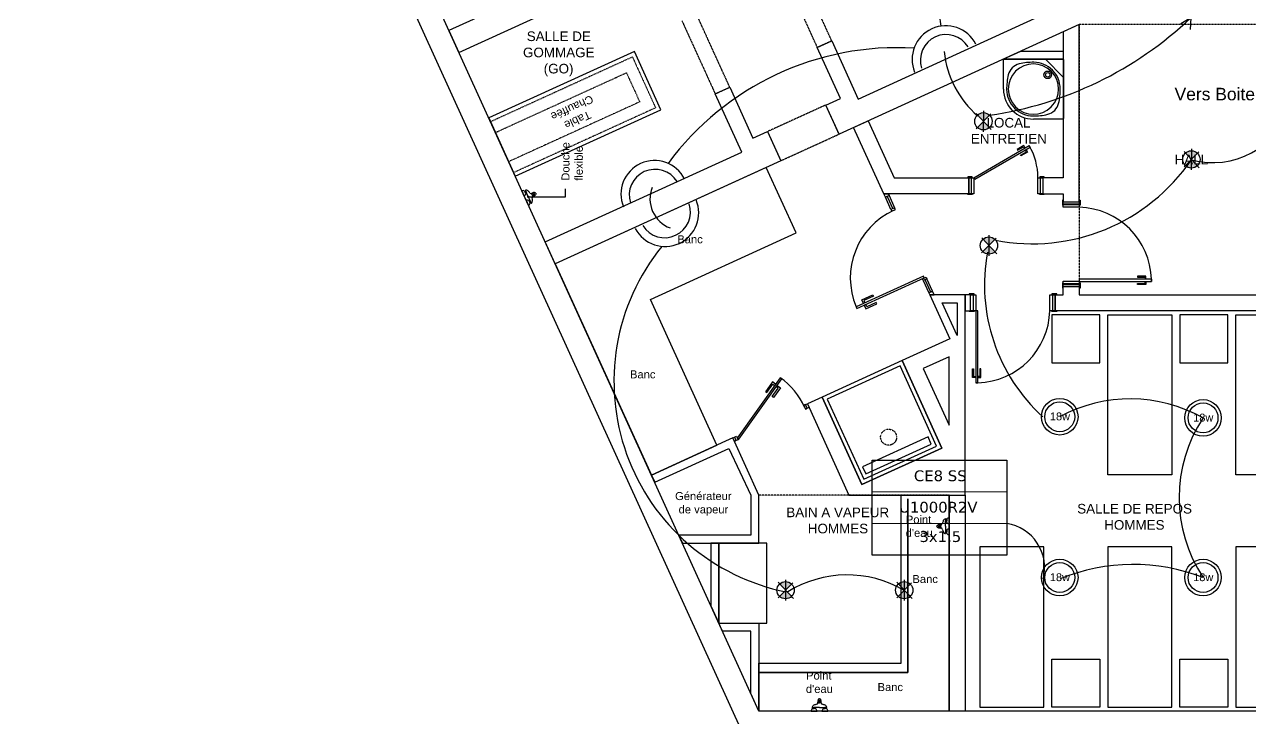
# Model space of a CAD drawing. Header units: millimetres. Extents: x 31778 to 54642, y 18502 to 28743.
# Drawn here: x 35056 to 36589, y 19678 to 20544 of the extents above; entities that cross this region are included whole.
import ezdxf
from ezdxf.enums import TextEntityAlignment as Align

# ---------------------------------------------------------------- set-up
doc = ezdxf.new("R2010")
doc.units = ezdxf.units.MM
for name, pattern in [('ACAD_ISO03W100', [30, 12, -18]), ('CACHE', [0.375, 0.25, -0.125]), ('DASHED2', [0.375, 0.25, -0.125])]:
    doc.linetypes.add(name, pattern=pattern)
for name, color, linetype in [('CIRCUITS ECLAIRAGE', 1, 'Continuous'), ('eclairage vision', 1, 'Continuous'), ('MUR BAS', 7, 'Continuous'), ('Plan Archi', 8, 'Continuous')]:
    doc.layers.add(name, color=color, linetype=linetype)
doc.layers.add('STRUCTURE POUTRES', color=5, linetype='ACAD_ISO03W100', lineweight=20)
doc.styles.get("Standard").update_dxf_attribs({"font": 'arial.ttf'})
doc.styles.add('Verdana', font='verdana.ttf')

# ---------------------------------------------------------------- blocks, each defined once
blk = doc.blocks.new('_DOT')
at = {"color": 0, "linetype": 'ByBlock', "ltscale": 0.3}
blk.add_line((-0.5, 0), (-1, 0), dxfattribs=at)
at = {"color": 0, "linetype": 'ByBlock', "ltscale": 0.3, "const_width": 0.5}
blk.add_lwpolyline([(-0.25, 0, 1), (0.25, 0, 1)], format="xyb", close=True, dxfattribs=at)
blk = doc.blocks.new('18w')
at = {"layer": 'MUR BAS', "color": 1}
for radius in [46.6, 38.1]:
    blk.add_circle((54837.7, -12071.2), radius, dxfattribs=at)
at = {"layer": 'MUR BAS', "color": 1, "insert": (54812.6, -12060.4), "char_height": 20, "attachment_point": 1}
blk.add_mtext_dynamic_manual_height_columns('18w', width=53.485, gutter_width=100, heights=[0], dxfattribs=at)
blk = doc.blocks.new('etanche')
at = {"layer": 'eclairage vision'}
h = blk.add_hatch(color=3, dxfattribs=at)
h.paths.add_polyline_path([(54736.2, -12067.7), (54736.2, -12078.5), (54736.2, -12078.6), (54743.8, -12070.9, 0.196209)])
h.paths.add_polyline_path([(54736.2, -12067.7, 0.190517), (54728.8, -12070.6), (54736.2, -12078.5)])
h.paths.add_polyline_path([(54736.1, -12089.4, 0.192665), (54743.6, -12086.4), (54736.2, -12078.6), (54736.2, -12078.6)])
h.paths.add_polyline_path([(54736.2, -12078.6), (54728.6, -12086.3, 0.194568), (54736.1, -12089.4)])
at = {"layer": 'eclairage vision', "color": 3}
for p, q in [((54745.4, -12069.3), (54727, -12087.9)), ((54727.1, -12068.8), (54746, -12089)), ((54736.2, -12065.5), (54736.1, -12091.6))]:
    blk.add_line(p, q, dxfattribs=at)
blk.add_circle((54736.2, -12078.6), 10.8, dxfattribs=at)
blk = doc.blocks.new('ETIQ ECL')
at = {"color": 6, "linetype": 'ByBlock'}
blk.add_lwpolyline([(-28.09, 19.8), (28.09, 19.8), (28.09, -19.8), (-28.09, -19.8)], close=True, dxfattribs=at)
at = {"layer": 'STRUCTURE POUTRES', "color": 6, "linetype": 'ByBlock'}
for points in [[(-28.09, 19.8), (28.09, 19.8), (28.09, 6.6), (-28.09, 6.6)], [(-28.09, 6.6), (28.09, 6.6), (28.09, -6.6), (-28.09, -6.6)], [(-28.09, -6.6), (28.09, -6.6), (28.09, -19.8), (-28.09, -19.8)]]:
    blk.add_lwpolyline(points, close=True, dxfattribs=at)
at = {"layer": 'STRUCTURE POUTRES', "color": 6, "linetype": 'ByBlock', "style": 'Verdana'}
for tag, p in [('CIRCUIT', (0.33, 10.99)), ('CABLE', (-0.49, -2.08)), ('SECTION', (0.37, -14.32))]:
    blk.add_attdef(tag, text='', height=4.5, dxfattribs=at).set_placement(p, align=Align.CENTER)
blk = doc.blocks.new('FLECHZ')
at = {"color": 6}
for q in [(-13.5, 5), (-3.4, 14)]:
    blk.add_line((0, 0), q, dxfattribs=at)
blk = doc.blocks.new('variateur')
at = {"layer": 'eclairage vision'}
h = blk.add_hatch(color=5, dxfattribs=at)
h.paths.add_polyline_path([(54656.2, -12067.7), (54656.1, -12078.4), (54656.2, -12078.5), (54663.7, -12070.8, 0.196209)])
h.paths.add_polyline_path([(54656.2, -12067.7, 0.190517), (54648.8, -12070.6), (54656.1, -12078.4)])
h.paths.add_polyline_path([(54656.1, -12089.3, 0.192665), (54663.6, -12086.4), (54656.2, -12078.5), (54656.1, -12078.6)])
h.paths.add_polyline_path([(54656.1, -12078.6), (54648.6, -12086.2, 0.194568), (54656.1, -12089.3)])
at = {"layer": 'eclairage vision', "color": 5}
for p, q in [((54647, -12068.7), (54666, -12089)), ((54665.3, -12069.2), (54647, -12087.9)), ((54656.2, -12065.5), (54656.1, -12091.5))]:
    blk.add_line(p, q, dxfattribs=at)
blk.add_circle((54656.1, -12078.5), 10.8, dxfattribs=at)

msp = doc.modelspace()

# ---------------------------------------------------------------- linework, layer by layer
at = {"layer": 'CIRCUITS ECLAIRAGE', "color": 1, "lineweight": 35}
for p, q in [((36160.306, 19735.376), (36160.306, 19952.235)), ((35974.943, 19735.376), (36160.306, 19735.376))]:
    msp.add_line(p, q, dxfattribs=at)
at = {"layer": 'CIRCUITS ECLAIRAGE', "color": 6}
for centre, radius, start, end in [((35371.721, 20426.516), 838.383, 7.947001, 40.356694), ((36197.189, 20886.886), 460.42, 278.210388, 313.466817), ((36146.966, 20159.901), 355.526, 86.588337, 143.581723), ((36325.855, 20522.246), 120.542, 185.587009, 229.708075), ((36541.06, 20476.061), 104.209, 255.377963, 340.334644), ((36315.731, 20511.952), 241.462, 259.07875, 325.511728), ((35876.574, 20326.46), 38.441, 158.064992, 249.825277), ((36060.973, 20098.549), 267.87, 140.940606, 258.699989), ((36478.173, 20218.951), 221.896, 169.314747, 227.793081), ((36438.512, 19890.877), 185.98, 60.744041, 118.326608), ((36680.115, 19953.455), 180.693, 146.519774, 213.480252), ((36275.311, 19865.903), 56.143, 345.811325, 80.884195), ((36442.202, 19629.427), 240.7, 68.759771, 112.289958), ((36084.53, 19716.238), 140.819, 59.551202, 121.835914)]:
    msp.add_arc(centre, radius, start, end, dxfattribs=at)
at = {"layer": 'CIRCUITS ECLAIRAGE', "color": 3}
for centre, radius, start, end in [((36207.742, 20500.796), 42.02, 26.877037, 202.173822), ((36208.302, 20499.568), 32.265, 31.551668, 197.49919), ((35843.888, 20332.534), 42.02, 26.877037, 202.173822), ((35844.448, 20331.306), 32.265, 31.551668, 197.49919), ((35857.087, 20309.158), 42.02, 207.447609, 22.744394), ((35856.515, 20310.381), 32.265, 212.12224, 18.069763)]:
    msp.add_arc(centre, radius, start, end, dxfattribs=at)
at = {"layer": 'Plan Archi'}
for p, q in [((34573.529, 22687.315), (35954.935, 19656.829)), ((35974.229, 19686.829), (34620.043, 22657.494)), ((35832.547, 20648.859), (35586.869, 20536.866)), ((35599.313, 20509.568), (35844.991, 20621.561)), ((36098.423, 20451.349), (36344.098, 20563.34)), ((35586.869, 20536.866), (35599.313, 20509.568)), ((36374.742, 20544.34), (36074.47, 20407.46)), ((36374.742, 20544.34), (36354.742, 20535.223)), ((36354.742, 20535.223), (36354.742, 20353.088)), ((36374.742, 20323.088), (36374.742, 20544.34)), ((36047.041, 20515.846), (36065.24, 20524.142)), ((36065.24, 20524.142), (36098.423, 20451.349)), ((36076.076, 20452.152), (36047.041, 20515.846)), ((36279.742, 20501.034), (36301.679, 20511.034)), ((36301.679, 20511.034), (36354.742, 20511.034)), ((36354.742, 20511.034), (36354.742, 20501.034)), ((36354.742, 20501.034), (36279.742, 20501.034)), ((36279.918, 20463.71), (36279.918, 20500.61)), ((36280.518, 20501.21), (36354.318, 20501.21)), ((36353.894, 20479.538), (36333.246, 20500.185)), ((36354.918, 20500.61), (36354.918, 20426.81)), ((35919.611, 20457.757), (35937.809, 20466.053)), ((35952.794, 20384.963), (35919.611, 20457.757)), ((35937.809, 20466.053), (35966.845, 20402.358)), ((36057.878, 20443.856), (36076.076, 20452.152)), ((36074.47, 20407.46), (36057.878, 20443.856)), ((36354.318, 20426.21), (36317.418, 20426.21)), ((35966.845, 20402.358), (35985.043, 20410.654)), ((35985.043, 20410.654), (36001.635, 20374.258)), ((36092.668, 20415.755), (36110.866, 20424.051)), ((36130.352, 20333.088), (36092.668, 20415.755)), ((36110.866, 20424.051), (36143.215, 20353.088)), ((35707.158, 20272.99), (35952.794, 20384.963)), ((36305.323, 20393.15), (36297.065, 20388.382)), ((36297.065, 20388.382), (36297.675, 20387.326)), ((36297.675, 20387.326), (36305.063, 20391.591)), ((36301.146, 20381.314), (36308.534, 20385.579)), ((36301.756, 20380.257), (36301.146, 20381.314)), ((36310.013, 20385.025), (36301.756, 20380.257)), ((36305.063, 20391.591), (36306.212, 20389.602)), ((36307.081, 20390.104), (36305.323, 20393.15)), ((36308.534, 20385.579), (36307.462, 20387.437)), ((36308.331, 20387.939), (36310.013, 20385.025)), ((36001.635, 20374.258), (35719.56, 20245.673)), ((35983.436, 20365.962), (35719.56, 20245.673)), ((36020.767, 20284.069), (35983.436, 20365.962)), ((36143.215, 20353.088), (36236.852, 20353.088)), ((36240.928, 20354.038), (36235.357, 20354.038)), ((36235.357, 20354.038), (36235.357, 20353.224)), ((36235.357, 20353.224), (36240.928, 20353.224)), ((36236.852, 20333.088), (36236.852, 20353.088)), ((36236.852, 20353.088), (36242.967, 20353.088)), ((36236.852, 20353.088), (36236.852, 20333.088)), ((36236.987, 20353.088), (36240.792, 20353.088)), ((36239.705, 20353.088), (36239.705, 20333.088)), ((36240.113, 20333.088), (36240.113, 20353.088)), ((36240.113, 20353.088), (36242.967, 20353.088)), ((36240.928, 20353.224), (36240.928, 20354.038)), ((36242.967, 20353.088), (36242.967, 20333.088)), ((36322.967, 20333.088), (36322.967, 20353.088)), ((36322.967, 20353.088), (36325.82, 20353.088)), ((36330.848, 20354.038), (36325.277, 20354.038)), ((36325.277, 20354.038), (36325.277, 20353.224)), ((36325.277, 20353.224), (36330.848, 20353.224)), ((36325.82, 20353.088), (36325.82, 20333.088)), ((36326.228, 20333.088), (36326.228, 20353.088)), ((36326.228, 20353.088), (36329.082, 20353.088)), ((36329.082, 20353.088), (36329.082, 20333.088)), ((36354.742, 20353.088), (36329.082, 20353.088)), ((36329.082, 20353.088), (36329.082, 20333.088)), ((36330.848, 20353.224), (36330.848, 20354.038)), ((35680.94, 20330.215), (35677.986, 20336.699)), ((35678.015, 20336.635), (35680.94, 20330.215)), ((35681.339, 20336.377), (35682.155, 20334.587)), ((35681.383, 20336.282), (35682.588, 20336.831)), ((35682.898, 20332.957), (35682.082, 20334.747)), ((35682.502, 20337.019), (35683.36, 20335.136)), ((35682.854, 20333.052), (35684.06, 20333.601)), ((35686.022, 20329.294), (35683.287, 20335.296)), ((35690.293, 20333.237), (35691.029, 20333.573)), ((35690.402, 20333.124), (35691.094, 20331.605)), ((35692.816, 20334.099), (35693.461, 20332.684)), ((36236.852, 20333.088), (36130.352, 20333.088)), ((36235.357, 20332.138), (36235.357, 20332.952)), ((36235.357, 20332.952), (36240.928, 20332.952)), ((36239.705, 20333.088), (36236.852, 20333.088)), ((36242.967, 20333.088), (36240.113, 20333.088)), ((36240.928, 20332.952), (36240.928, 20332.138)), ((36325.82, 20333.088), (36322.967, 20333.088)), ((36325.277, 20332.138), (36325.277, 20332.952)), ((36325.277, 20332.952), (36330.848, 20332.952)), ((36329.082, 20333.088), (36326.228, 20333.088)), ((36329.082, 20333.088), (36354.742, 20333.088)), ((36330.848, 20332.952), (36330.848, 20332.138)), ((36354.742, 20333.088), (36354.742, 20323.088)), ((35686.308, 20318.435), (35683.383, 20324.855)), ((35683.383, 20324.855), (35686.338, 20318.371)), ((35686.022, 20329.294), (35688.757, 20323.292)), ((35686.737, 20324.533), (35687.552, 20322.743)), ((35686.78, 20324.438), (35687.985, 20324.987)), ((35688.295, 20321.113), (35687.479, 20322.903)), ((35688.252, 20321.208), (35689.457, 20321.757)), ((35689.542, 20321.57), (35688.684, 20323.452)), ((35691.786, 20330.086), (35691.094, 20331.605)), ((35691.8, 20329.93), (35692.537, 20330.265)), ((35692.23, 20332.54), (35692.387, 20332.195)), ((35692.544, 20331.85), (35692.387, 20332.195)), ((35694.106, 20331.268), (35693.461, 20332.684)), ((36240.928, 20332.138), (36235.357, 20332.138)), ((36330.848, 20332.138), (36325.277, 20332.138)), ((36354.59, 20325.075), (36353.673, 20325.075)), ((36353.673, 20325.075), (36353.673, 20318.807)), ((36353.673, 20318.807), (36354.59, 20318.807)), ((36354.59, 20318.807), (36354.59, 20325.075)), ((36354.742, 20323.088), (36374.742, 20323.088)), ((36354.742, 20319.878), (36354.742, 20323.088)), ((36354.742, 20323.088), (36374.742, 20323.088)), ((36374.742, 20319.878), (36354.742, 20319.878)), ((36354.742, 20319.419), (36374.742, 20319.419)), ((36354.742, 20316.208), (36354.742, 20319.419)), ((36374.742, 20323.088), (36374.742, 20319.878)), ((36374.742, 20319.419), (36374.742, 20316.208)), ((36374.895, 20325.075), (36375.812, 20325.075)), ((36374.895, 20318.807), (36374.895, 20325.075)), ((36375.812, 20318.807), (36374.895, 20318.807)), ((36375.812, 20325.075), (36375.812, 20318.807)), ((36374.742, 20316.208), (36354.742, 20316.208)), ((35719.56, 20245.673), (35707.158, 20272.99)), ((35838.784, 20201.111), (36020.767, 20284.069)), ((35719.56, 20245.673), (35839.849, 19981.797)), ((36464.754, 20226.208), (36374.742, 20226.208)), ((36374.742, 20226.208), (36374.742, 20223.566)), ((36458.041, 20230.164), (36447.314, 20230.164)), ((36447.314, 20230.164), (36447.314, 20228.792)), ((36447.314, 20228.792), (36456.912, 20228.792)), ((36456.912, 20228.792), (36456.912, 20226.29)), ((36458.041, 20226.37), (36458.041, 20230.164)), ((36464.754, 20223.566), (36464.754, 20226.208)), ((36464.754, 20226.208), (36464.754, 20223.566)), ((36354.59, 20221.594), (36353.673, 20221.594)), ((36353.673, 20221.594), (36353.673, 20215.326)), ((36353.673, 20215.326), (36354.59, 20215.326)), ((36354.59, 20215.326), (36354.59, 20221.594)), ((36354.742, 20223.887), (36374.742, 20223.887)), ((36354.742, 20220.676), (36354.742, 20223.887)), ((36354.742, 20217.007), (36354.742, 20223.887)), ((36354.742, 20217.16), (36354.742, 20221.441)), ((36374.742, 20220.676), (36354.742, 20220.676)), ((36354.742, 20220.218), (36374.742, 20220.218)), ((36374.742, 20217.007), (36354.742, 20217.007)), ((36354.742, 20207.007), (36354.742, 20217.007)), ((36354.742, 20217.007), (36374.742, 20217.007)), ((36374.742, 20223.887), (36374.742, 20220.676)), ((36374.742, 20223.566), (36464.754, 20223.566)), ((36374.742, 20220.218), (36374.742, 20217.007)), ((36374.742, 20217.007), (36374.742, 20207.007)), ((36374.895, 20221.594), (36375.812, 20221.594)), ((36374.895, 20215.326), (36374.895, 20221.594)), ((36375.812, 20215.326), (36374.895, 20215.326)), ((36375.812, 20221.594), (36375.812, 20215.326)), ((36447.314, 20220.982), (36456.912, 20220.982)), ((36447.314, 20219.61), (36447.314, 20220.982)), ((36458.041, 20219.61), (36447.314, 20219.61)), ((36456.912, 20220.982), (36456.912, 20223.485)), ((36458.041, 20223.404), (36458.041, 20219.61)), ((35921.741, 20019.128), (35838.784, 20201.111)), ((36232.056, 20207.007), (36187.826, 20207.007)), ((36187.826, 20207.007), (36212.957, 20151.879)), ((36203.375, 20197.007), (36222.056, 20197.007)), ((36222.056, 20156.027), (36203.375, 20197.007)), ((36222.056, 20197.007), (36222.056, 20156.027)), ((36231.933, 19956.829), (36232.056, 20207.007)), ((36238.662, 20207.007), (36232.056, 20207.007)), ((36232.056, 20207.007), (36232.056, 20187.007)), ((36243.248, 20208.077), (36236.98, 20208.077)), ((36236.98, 20208.077), (36236.98, 20207.16)), ((36236.98, 20207.16), (36243.248, 20207.16)), ((36238.662, 20187.007), (36238.662, 20207.007)), ((36238.662, 20207.007), (36245.541, 20207.007)), ((36238.662, 20187.007), (36238.662, 20207.007)), ((36238.815, 20207.007), (36243.095, 20207.007)), ((36241.872, 20207.007), (36241.872, 20187.007)), ((36242.331, 20187.007), (36242.331, 20207.007)), ((36242.331, 20207.007), (36245.541, 20207.007)), ((36243.248, 20207.16), (36243.248, 20208.077)), ((36245.541, 20207.007), (36245.541, 20187.007)), ((36337.863, 20187.007), (36337.863, 20207.007)), ((36337.863, 20207.007), (36341.073, 20207.007)), ((36346.73, 20208.077), (36340.462, 20208.077)), ((36340.462, 20208.077), (36340.462, 20207.16)), ((36340.462, 20207.16), (36346.73, 20207.16)), ((36341.073, 20207.007), (36341.073, 20187.007)), ((36341.532, 20187.007), (36341.532, 20207.007)), ((36341.532, 20207.007), (36344.742, 20207.007)), ((36344.742, 20207.007), (36344.742, 20187.007)), ((36344.742, 20187.007), (36344.742, 20207.007)), ((36344.742, 20207.007), (36354.742, 20207.007)), ((36346.73, 20207.16), (36346.73, 20208.077)), ((36374.742, 20207.007), (36655.508, 20207.007)), ((36232.056, 20187.007), (36238.662, 20187.007)), ((36236.98, 20185.938), (36236.98, 20186.855)), ((36236.98, 20186.855), (36243.248, 20186.855)), ((36243.248, 20185.938), (36236.98, 20185.938)), ((36241.872, 20187.007), (36238.662, 20187.007)), ((36245.541, 20187.007), (36242.331, 20187.007)), ((36243.248, 20186.855), (36243.248, 20185.938)), ((36245.221, 20187.007), (36245.221, 20096.996)), ((36247.863, 20187.007), (36245.221, 20187.007)), ((36247.863, 20096.996), (36247.863, 20187.007)), ((36341.073, 20187.007), (36337.863, 20187.007)), ((36340.462, 20185.938), (36340.462, 20186.855)), ((36340.462, 20186.855), (36346.73, 20186.855)), ((36346.73, 20185.938), (36340.462, 20185.938)), ((36400.508, 20182.007), (36340.508, 20182.007)), ((36340.508, 20182.007), (36340.508, 20122.007)), ((36344.742, 20187.007), (36341.532, 20187.007)), ((36655.508, 20187.007), (36344.742, 20187.007)), ((36346.73, 20186.855), (36346.73, 20185.938)), ((36400.508, 20122.007), (36400.508, 20182.007)), ((36560.508, 20182.007), (36500.508, 20182.007)), ((36500.508, 20182.007), (36500.508, 20122.007)), ((36560.508, 20122.007), (36560.508, 20182.007)), ((36212.957, 20151.879), (36153.242, 20124.658)), ((36153.242, 20124.658), (36053.151, 20079.031)), ((36153.242, 20124.658), (36203.016, 20015.468)), ((36203.016, 20015.468), (36153.242, 20124.658)), ((36212.056, 20129.489), (36179.736, 20114.755)), ((36212.056, 20043.855), (36212.056, 20129.489)), ((36340.508, 20122.007), (36400.508, 20122.007)), ((36500.508, 20122.007), (36560.508, 20122.007)), ((36150.766, 20118.034), (36059.774, 20076.556)), ((36196.393, 20017.943), (36150.766, 20118.034)), ((36179.736, 20114.755), (36212.056, 20043.855)), ((36241.265, 20103.709), (36241.265, 20114.436)), ((36241.265, 20114.436), (36242.637, 20114.436)), ((36245.059, 20103.709), (36241.265, 20103.709)), ((36242.637, 20114.436), (36242.637, 20104.838)), ((36242.637, 20104.838), (36245.139, 20104.838)), ((36250.447, 20104.838), (36247.944, 20104.838)), ((36248.025, 20103.709), (36251.819, 20103.709)), ((36250.447, 20114.436), (36250.447, 20104.838)), ((36251.819, 20114.436), (36250.447, 20114.436)), ((36251.819, 20103.709), (36251.819, 20114.436)), ((36245.221, 20096.996), (36247.863, 20096.996)), ((36247.863, 20096.996), (36245.221, 20096.996)), ((36053.151, 20079.031), (36034.952, 20070.735)), ((36102.925, 19969.841), (36053.151, 20079.031)), ((36053.151, 20079.031), (36102.925, 19969.841)), ((36059.774, 20076.556), (36105.401, 19976.465)), ((36032.678, 20069.698), (36034.952, 20070.735)), ((36034.752, 20065.149), (36032.678, 20069.698)), ((36037.026, 20066.186), (36034.752, 20065.149)), ((36034.952, 20070.735), (36086.877, 19956.829)), ((36034.952, 20070.735), (36037.026, 20066.186)), ((35941.686, 20028.22), (35932.587, 20024.072)), ((35941.686, 20028.22), (35943.961, 20029.257)), ((35943.76, 20023.67), (35941.686, 20028.22)), ((35974.229, 19956.829), (35941.686, 20028.22)), ((35943.961, 20029.257), (35946.035, 20024.707)), ((36185.621, 20029.518), (36103.729, 19992.187)), ((36189.769, 20020.419), (36185.621, 20029.518)), ((35932.587, 20024.072), (35839.849, 19981.797)), ((35839.849, 19981.797), (35921.741, 20019.128)), ((35843.997, 19972.698), (35936.735, 20014.972)), ((35936.735, 20014.972), (35964.229, 19956.829)), ((35946.035, 20024.707), (35943.76, 20023.67)), ((36203.016, 20015.468), (36102.925, 19969.841)), ((36102.925, 19969.841), (36203.016, 20015.468)), ((36105.401, 19976.465), (36196.393, 20017.943)), ((36107.877, 19983.088), (36189.769, 20020.419)), ((35839.849, 19981.797), (35843.997, 19972.698)), ((36103.729, 19992.187), (36107.877, 19983.088)), ((35964.229, 19956.829), (35964.229, 19906.692)), ((35974.229, 19896.692), (35974.229, 19956.829)), ((36086.877, 19956.829), (36202.056, 19956.829)), ((36152.056, 19747.007), (36152.056, 19956.829)), ((36152.056, 19956.829), (36212.056, 19956.829)), ((36202.056, 19956.829), (36231.933, 19956.829)), ((36212.056, 19687.007), (36212.056, 19956.829)), ((36212.056, 19956.829), (36232.056, 19956.829)), ((36212.056, 19956.829), (36212.056, 19687.007)), ((36232.056, 19956.829), (36232.056, 19687.007)), ((36198.986, 19919.403), (36198.986, 19917.766)), ((36201.779, 19919.678), (36200.927, 19919.679)), ((36201.724, 19919.522), (36201.724, 19917.766)), ((36207.59, 19926.701), (36207.59, 19924.523)), ((36208.984, 19926.484), (36207.59, 19926.484)), ((36207.59, 19917.766), (36207.59, 19924.708)), ((36208.984, 19922.747), (36207.59, 19922.747)), ((36208.984, 19926.593), (36208.984, 19924.523)), ((36208.984, 19922.638), (36208.984, 19924.708)), ((36212.056, 19920.866), (36212.056, 19928.366)), ((36212.056, 19928.291), (36212.056, 19920.866)), ((35964.229, 19906.692), (35874.086, 19906.692)), ((35874.086, 19906.692), (35878.644, 19896.692)), ((36198.986, 19916.128), (36198.986, 19917.766)), ((36200.228, 19918.165), (36200.228, 19917.766)), ((36200.228, 19917.366), (36200.228, 19917.766)), ((36201.779, 19915.853), (36200.927, 19915.852)), ((36201.724, 19916.009), (36201.724, 19917.766)), ((36207.59, 19917.766), (36207.59, 19910.823)), ((36208.984, 19912.784), (36207.59, 19912.784)), ((36207.59, 19908.831), (36207.59, 19911.008)), ((36208.984, 19909.047), (36207.59, 19909.047)), ((36208.984, 19912.893), (36208.984, 19910.823)), ((36208.984, 19908.938), (36208.984, 19911.008)), ((36212.056, 19907.24), (36212.056, 19914.666)), ((36212.056, 19914.666), (36212.056, 19907.166)), ((35878.644, 19896.692), (35974.229, 19896.692)), ((35924.229, 19896.692), (35914.229, 19896.692)), ((35914.229, 19896.692), (35914.229, 19818.629)), ((35924.229, 19796.692), (35924.229, 19896.692)), ((35984.229, 19896.692), (35924.229, 19896.692)), ((35924.229, 19896.692), (35924.229, 19796.692)), ((35984.229, 19796.692), (35984.229, 19896.692)), ((35914.229, 19818.629), (35924.229, 19796.692)), ((35928.788, 19786.692), (35924.229, 19796.692)), ((35924.229, 19796.692), (35974.229, 19796.692)), ((35924.229, 19796.692), (35984.229, 19796.692)), ((35974.229, 19796.692), (35974.229, 19687.007)), ((35964.229, 19786.692), (35928.788, 19786.692)), ((35964.229, 19708.944), (35964.229, 19786.692)), ((36340.508, 19752.007), (36400.508, 19752.007)), ((36340.508, 19692.007), (36340.508, 19752.007)), ((36400.508, 19752.007), (36400.508, 19692.007)), ((36500.508, 19752.007), (36560.508, 19752.007)), ((36500.508, 19692.007), (36500.508, 19752.007)), ((36560.508, 19752.007), (36560.508, 19692.007)), ((35974.229, 19687.007), (35974.229, 19747.007)), ((35974.229, 19747.007), (36152.056, 19747.007)), ((35974.229, 19687.007), (35964.229, 19708.944)), ((36041.084, 19691.473), (36043.262, 19691.473)), ((36041.192, 19690.079), (36043.262, 19690.079)), ((36041.301, 19690.079), (36041.301, 19691.473)), ((36050.019, 19691.473), (36043.077, 19691.473)), ((36045.147, 19690.079), (36043.077, 19690.079)), ((36045.038, 19690.079), (36045.038, 19691.473)), ((36048.107, 19697.285), (36048.106, 19698.137)), ((36048.263, 19697.339), (36050.019, 19697.339)), ((36048.382, 19700.077), (36050.019, 19700.077)), ((36049.62, 19698.835), (36050.019, 19698.835)), ((36051.657, 19700.077), (36050.019, 19700.077)), ((36050.419, 19698.835), (36050.019, 19698.835)), ((36051.776, 19697.339), (36050.019, 19697.339)), ((36050.019, 19691.473), (36056.962, 19691.473)), ((36051.932, 19697.285), (36051.933, 19698.137)), ((36054.892, 19690.079), (36056.962, 19690.079)), ((36055.001, 19690.079), (36055.001, 19691.473)), ((36058.954, 19691.473), (36056.777, 19691.473)), ((36058.847, 19690.079), (36056.777, 19690.079)), ((36058.738, 19690.079), (36058.738, 19691.473)), ((36400.508, 19692.007), (36340.508, 19692.007)), ((36560.508, 19692.007), (36500.508, 19692.007)), ((36212.056, 19687.007), (35974.229, 19687.007)), ((39211.66, 19687.004), (35974.229, 19686.829)), ((36046.919, 19687.007), (36039.419, 19687.007)), ((36039.494, 19687.007), (36046.919, 19687.007)), ((36060.545, 19687.007), (36053.119, 19687.007)), ((36053.119, 19687.007), (36060.619, 19687.007)), ((36232.056, 19687.007), (36212.056, 19687.007))]:
    msp.add_line(p, q, dxfattribs=at)
at = {"layer": 'Plan Archi', "linetype": 'DASHED2'}
for p, q in [((36065.24, 20524.142), (36023.761, 20615.134)), ((36005.562, 20606.838), (36047.041, 20515.846)), ((35878.174, 20548.768), (35919.653, 20457.776)), ((35937.851, 20466.072), (35896.372, 20557.063)), ((36374.742, 20544.34), (36374.742, 20207.007)), ((36655.508, 20544.34), (36374.742, 20544.34)), ((36047.041, 20515.846), (36065.24, 20524.142)), ((35919.653, 20457.776), (35937.851, 20466.072)), ((36057.878, 20443.856), (35985.043, 20410.654)), ((36074.47, 20407.46), (36057.878, 20443.856)), ((35985.043, 20410.654), (36001.635, 20374.258)), ((36001.635, 20374.258), (36074.47, 20407.46)), ((36374.742, 20207.007), (36655.508, 20207.007)), ((36212.056, 19956.829), (35974.229, 19956.829))]:
    msp.add_line(p, q, dxfattribs=at)
at = {"layer": 'Plan Archi', "linetype": 'ByBlock', "lineweight": -2}
msp.add_line((35732.54, 20329.294), (35732.54, 20339.294), dxfattribs=at)
at = {"layer": 'Plan Archi', "color": 6}
for p, q in [((36034.952, 20070.735), (36086.877, 19956.829)), ((36086.877, 19956.829), (36202.056, 19956.829))]:
    msp.add_line(p, q, dxfattribs=at)
at = {"layer": 'Plan Archi'}
for points in [[(35636.602, 20427.657), (35669.785, 20354.863), (35851.769, 20437.821), (35818.586, 20510.614)], [(36242.967, 20353.088), (36312.249, 20393.088), (36313.499, 20390.923), (36244.217, 20350.923)], [(36135.847, 20333.088), (36136.884, 20330.813), (36132.335, 20328.739), (36130.352, 20333.088)], [(36136.884, 20330.813), (36143.891, 20315.443), (36139.341, 20313.369), (36132.335, 20328.739)], [(36144.928, 20313.168), (36143.891, 20315.443), (36139.341, 20313.369), (36140.378, 20311.094)], [(36179.984, 20230.239), (36095.816, 20191.871), (36096.853, 20189.596), (36181.021, 20227.964)], [(36183.296, 20229.001), (36184.333, 20226.726), (36179.783, 20224.652), (36178.746, 20226.927)], [(36191.339, 20211.356), (36184.333, 20226.726), (36179.783, 20224.652), (36186.789, 20209.282)], [(36193.321, 20207.007), (36191.339, 20211.356), (36186.789, 20209.282), (36187.826, 20207.007)], [(36104.916, 20196.019), (36102.842, 20200.568), (36116.49, 20206.79), (36117.32, 20204.97), (36105.491, 20199.578), (36106.735, 20196.848)], [(36105.953, 20193.744), (36108.027, 20189.194), (36121.675, 20195.416), (36120.846, 20197.236), (36109.017, 20191.844), (36107.772, 20194.573)], [(36490.508, 19982.007), (36410.508, 19982.007), (36410.508, 20182.007), (36490.508, 20182.007)], [(36650.508, 19982.007), (36570.508, 19982.007), (36570.508, 20182.007), (36650.508, 20182.007)], [(35949.308, 20026.567), (36003.015, 20101.878), (36000.98, 20103.33), (35947.272, 20028.019)], [(35995.173, 20095.188), (35991.102, 20098.091), (35982.393, 20085.879), (35984.022, 20084.717), (35991.57, 20095.302), (35994.012, 20093.56)], [(35997.209, 20093.737), (36001.28, 20090.834), (35992.57, 20078.621), (35990.942, 20079.782), (35998.49, 20090.367), (35996.048, 20092.108)], [(36032.477, 20064.112), (36034.752, 20065.149), (36032.678, 20069.698), (36030.403, 20068.661)], [(35948.309, 20025.744), (35946.035, 20024.707), (35943.961, 20029.257), (35946.235, 20030.294)], [(36330.508, 19892.007), (36250.508, 19892.007), (36250.508, 19692.007), (36330.508, 19692.007)], [(36490.508, 19892.007), (36410.508, 19892.007), (36410.508, 19692.007), (36490.508, 19692.007)], [(36650.508, 19892.007), (36570.508, 19892.007), (36570.508, 19692.007), (36650.508, 19692.007)]]:
    msp.add_lwpolyline(points, close=True, dxfattribs=at)
at = {"layer": 'Plan Archi', "linetype": 'ACAD_ISO03W100', "ltscale": 0.009}
for points in [[(35638.676, 20423.107), (35816.11, 20503.991), (35845.145, 20440.297), (35667.711, 20359.413)], [(35644.898, 20409.458), (35808.683, 20484.12), (35825.275, 20447.723), (35661.49, 20373.061)]]:
    msp.add_lwpolyline(points, dxfattribs=at)
at = {"layer": 'Plan Archi'}
for points in [[(35686.308, 20318.435), (35678.015, 20336.635)], [(36134.609, 20329.776), (36141.616, 20314.406)], [(36189.064, 20210.319), (36182.058, 20225.689)]]:
    msp.add_lwpolyline(points, dxfattribs=at)
at = {"layer": 'Plan Archi', "linetype": 'ByBlock', "lineweight": -2}
msp.add_lwpolyline([(35689.022, 20329.294), (35732.54, 20329.294)], dxfattribs=at)
at = {"layer": 'Plan Archi'}
for radius in [4.75, 2.75]:
    msp.add_circle((36335.237, 20481.529), radius, dxfattribs=at)
at = {"layer": 'Plan Archi', "linetype": 'CACHE', "ltscale": 0.5}
msp.add_circle((36136.379, 20029.051), 10, dxfattribs=at)
at = {"layer": 'Plan Archi'}
for centre, radius, start, end in [((36280.518, 20500.61), 0.6, 90, 180), ((36317.418, 20463.71), 31.5, 45, 225), ((36304.054, 20477.074), 18.6, 103.867354, 166.132647), ((36316.733, 20425.716), 71.5, 88.966335, 103.867354), ((36317.418, 20463.71), 33.5, 45, 88.966335), ((36333.671, 20500.61), 0.6, 90, 225), ((36317.418, 20463.71), 33.5, 1.033665, 45), ((36354.318, 20500.61), 0.6, 0, 90), ((36354.318, 20500.61), 0.6, 0, 90), ((36355.412, 20464.395), 71.5, 166.132646, 181.033665), ((36317.418, 20463.71), 31.5, 225, 45), ((36354.318, 20479.962), 0.6, 225, 0), ((36317.418, 20463.71), 37.5, 180.000001, 270), ((36317.418, 20463.71), 33.5, 181.033423, 225), ((36279.424, 20463.024), 71.5, 346.132646, 1.033665), ((36330.783, 20450.345), 18.6, 283.867353, 346.132646), ((36317.418, 20463.71), 33.5, 225, 268.966335), ((36318.104, 20501.703), 71.5, 268.966335, 283.867354), ((36354.318, 20426.81), 0.6, 270, 0), ((36242.967, 20353.088), 80, 0, 30), ((35679.353, 20333.31), 3.654, 57.065412, 111.964218), ((35679.279, 20333.47), 3.654, 297.033652, 351.932458), ((35682.718, 20337.117), 0.238, 105.603514, 204.498935), ((35683.488, 20334.36), 3.1, 44.331819, 105.603514), ((35661.18, 20311.015), 35.389, 40.33677, 46.128577), ((35689.716, 20335.292), 2.078, 221.298799, 281.703962), ((35690.185, 20333.025), 0.238, 24.498935, 101.703962), ((35691.031, 20333.549), 0.28, 107.785464, 199.904239), ((35693.743, 20329.064), 5.514, 88.14554, 120.492316), ((35691.007, 20333.524), 0.0541, 65.813541, 163.99125), ((35690.509, 20331.755), 1.892, 24.514663, 74.026138), ((35693.064, 20334.217), 0.275, 111.779656, 205.425098), ((35684.75, 20321.466), 3.654, 57.065412, 111.964218), ((35684.677, 20321.626), 3.654, 297.033652, 351.932458), ((35689.758, 20321.668), 0.238, 204.498935, 303.394356), ((35688.183, 20324.058), 3.1, 303.394356, 4.666052), ((35692.972, 20328.146), 2.078, 127.293908, 187.699071), ((35655.928, 20322.539), 35.389, 2.869294, 8.661101), ((35691.57, 20329.988), 0.238, 307.293908, 24.498935), ((35692.52, 20330.283), 0.28, 209.093632, 301.212407), ((35692.485, 20330.281), 0.0541, 245.006621, 343.18433), ((35690.823, 20331.066), 1.892, 334.971732, 24.483208), ((35690.915, 20335.272), 5.514, 288.505555, 320.852331), ((35694.358, 20331.378), 0.275, 203.572772, 297.218215), ((36181.021, 20227.964), 92.5, 114.506016, 202.957293), ((36372.299, 20223.753), 92.488, 1.521593, 88.485834), ((36245.407, 20189.451), 92.488, 271.521593, 358.485834), ((35947.272, 20028.019), 92.5, 24.506016, 54.506016), ((36200.295, 19914.175), 5.804, 84.00662, 116.353396), ((36198.697, 19919.407), 0.289, 359.073837, 92.719279), ((36202.219, 19918.164), 1.991, 130.472797, 179.984272), ((36200.936, 19919.655), 0.295, 4.594697, 96.713471), ((36200.97, 19919.641), 0.057, 40.507686, 138.685395), ((36201.974, 19919.522), 0.25, 102.794973, 180), ((36201.435, 19921.898), 2.187, 282.794973, 343.200136), ((36239.363, 19911.1), 37.25, 158.370359, 164.162165), ((36207.806, 19923.724), 3.263, 98.895421, 160.167116), ((36207.34, 19926.701), 0.25, 0, 98.895421), ((36212.226, 19924.523), 3.847, 92.534717, 147.433523), ((36212.226, 19924.708), 3.847, 212.566477, 267.465283), ((36200.295, 19921.356), 5.804, 243.646604, 275.99338), ((36198.697, 19916.124), 0.289, 267.280721, 0.926163), ((36202.219, 19917.367), 1.991, 180.015728, 229.527203), ((36200.936, 19915.876), 0.295, 263.286529, 355.405303), ((36200.97, 19915.89), 0.057, 221.314605, 319.492314), ((36201.974, 19916.009), 0.25, 180, 257.205027), ((36201.435, 19913.633), 2.187, 16.799864, 77.205027), ((36239.363, 19924.431), 37.25, 195.837835, 201.629641), ((36207.806, 19911.807), 3.263, 199.832884, 261.104579), ((36207.34, 19908.831), 0.25, 261.104579, 0), ((36212.226, 19910.823), 3.847, 92.534717, 147.433523), ((36212.226, 19911.008), 3.847, 212.566477, 267.465283), ((36043.262, 19686.837), 3.847, 122.566477, 177.465283), ((36041.084, 19691.723), 0.25, 171.104579, 270), ((36044.061, 19691.257), 3.263, 109.832884, 171.104579), ((36056.685, 19659.7), 37.25, 105.837835, 111.629641), ((36043.077, 19686.837), 3.847, 2.534717, 57.433523), ((36045.886, 19697.629), 2.187, 286.799864, 347.205027), ((36053.61, 19698.768), 5.804, 153.646604, 185.99338), ((36048.13, 19698.128), 0.295, 173.286529, 265.405303), ((36048.263, 19697.089), 0.25, 90, 167.205027), ((36048.144, 19698.094), 0.057, 131.314605, 229.492314), ((36048.377, 19700.367), 0.289, 177.280721, 270.926163), ((36049.621, 19696.844), 1.991, 90.015728, 139.527203), ((36050.418, 19696.844), 1.991, 40.472797, 89.984272), ((36046.429, 19698.768), 5.804, 354.00662, 26.353396), ((36051.661, 19700.367), 0.289, 269.073837, 2.719279), ((36051.776, 19697.089), 0.25, 12.794973, 90), ((36051.908, 19698.128), 0.295, 274.594697, 6.713471), ((36051.895, 19698.094), 0.057, 310.507686, 48.685395), ((36054.152, 19697.629), 2.187, 192.794973, 253.200136), ((36056.962, 19686.837), 3.847, 122.566477, 177.465283), ((36043.354, 19659.7), 37.25, 68.370359, 74.162165), ((36055.978, 19691.257), 3.263, 8.895421, 70.167116), ((36056.777, 19686.837), 3.847, 2.534717, 57.433523), ((36058.954, 19691.723), 0.25, 270, 8.895421)]:
    msp.add_arc(centre, radius, start, end, dxfattribs=at)
for centre, major_axis, start_param, end_param in [((35693.931, 20332.898), (1.544, 0.704), 0, 1.1539229), ((36198.442, 19917.766), (1.786, 0), 3.14159265, 4.29551555), ((36050.019, 19700.621), (0, -1.786), 3.14159265, 4.29551555)]:
    msp.add_ellipse(centre, major_axis=major_axis, ratio=0.98608137, start_param=start_param, end_param=end_param, dxfattribs=at)
at = {"layer": 'Plan Archi', "extrusion": (0, 0, -1)}
for centre, major_axis, start_param, end_param in [((35693.931, 20332.898), (1.544, 0.704), 0, 1.1539229), ((36198.442, 19917.766), (1.786, 0), 3.14159265, 4.29551555), ((36050.019, 19700.621), (0, -1.786), 3.14159265, 4.29551555)]:
    msp.add_ellipse(centre, major_axis=major_axis, ratio=0.98608137, start_param=start_param, end_param=end_param, dxfattribs=at)

# ---------------------------------------------------------------- block references
at = {"layer": 'CIRCUITS ECLAIRAGE', "color": 6, "rotation": 107.1302693670769}
msp.add_blockref('FLECHZ', (36513.928, 20552.725), dxfattribs=at)
at = {"layer": 'CIRCUITS ECLAIRAGE'}
for name, p in [('etanche', (-18481.356, 32502.093)), ('etanche', (-18221.42, 32454.56)), ('etanche', (-18474.402, 32346.992)), ('variateur', (-18648.515, 31916.483)), ('variateur', (-18648.515, 31916.483)), ('variateur', (-18500.225, 31916.483))]:
    msp.add_blockref(name, p, dxfattribs=at)
at = {"layer": 'CIRCUITS ECLAIRAGE', "xscale": 0.4899999999999999, "yscale": 0.4899999999999999, "zscale": 0.4899999999999999}
for p in [(9479.786, 25969.462), (9658.924, 25968.009), (9479.786, 25768.65), (9658.924, 25768.65)]:
    msp.add_blockref('18w', p, dxfattribs=at)
at = {"layer": 'CIRCUITS ECLAIRAGE', "color": 6, "linetype": 'ByBlock', "xscale": 3, "yscale": 3, "zscale": 3}
msp.add_blockref('ETIQ ECL', (36199.929, 19941.136), dxfattribs=at).add_auto_attribs({'SECTION': '3x1.5', 'CABLE': 'U1000R2V', 'CIRCUIT': 'CE8 SS'})
at = {"layer": 'Plan Archi', "lineweight": -2, "xscale": 3, "yscale": 3, "zscale": 3, "rotation": 180}
msp.add_blockref('_DOT', (35686.022, 20329.294), dxfattribs=at)

# ---------------------------------------------------------------- texts
at = {"layer": 'CIRCUITS ECLAIRAGE', "color": 6}
msp.add_text('Vers Boite de commande', height=15.6, dxfattribs=at).set_placement((36493.801, 20449.717))
at = {"layer": 'Plan Archi', "linetype": 'ByBlock'}
for s, height, p in [('SALLE DE', 12, (35684.131, 20523.708)), ('GOMMAGE', 12, (35679.424, 20503.495)), ('(GO)', 12, (35705.299, 20483.282)), ('LOCAL', 12, (36258.782, 20415.742)), ('ENTRETIEN', 12, (36239.108, 20395.742)), ('HALL', 12, (36493.785, 20369.674)), ('Générateur', 10, (35869.523, 19950.518)), ('de vapeur', 10, (35873.922, 19933.852)), ('BAIN A VAPEUR', 12, (36008.537, 19929.141)), ('SALLE DE REPOS', 12, (36372.101, 19933.72)), ('HOMMES', 12, (36035.373, 19908.928)), ('Point', 10, (36157.926, 19921.181)), ('HOMMES', 12, (36405.83, 19913.507)), ("d'eau", 10, (36157.725, 19904.514)), ('Point', 10, (36033.239, 19726.357)), ("d'eau", 10, (36033.038, 19709.691))]:
    msp.add_text(s, height=height, rotation=360, dxfattribs=at).set_placement(p)
at = {"layer": 'Plan Archi'}
for p in [(35888.241, 20276.139), (35829.1, 20107.484), (36182.056, 19851.918), (36138.507, 19717.007)]:
    msp.add_text('Banc', height=10, dxfattribs=at).set_placement(p, align=Align.MIDDLE_CENTER)
at = {"layer": 'Plan Archi', "insert": (35744.186, 20432.739), "char_height": 10, "width": 182.53376, "attachment_point": 5, "rotation": 204.506016}
msp.add_mtext('Table\\PChauffée', dxfattribs=at)
at = {"layer": 'Plan Archi', "insert": (35727.54, 20349.294), "char_height": 10, "attachment_point": 1, "rotation": 90}
msp.add_mtext('Douche\\Pflexible', dxfattribs=at)

doc.saveas('drawing.dxf')
